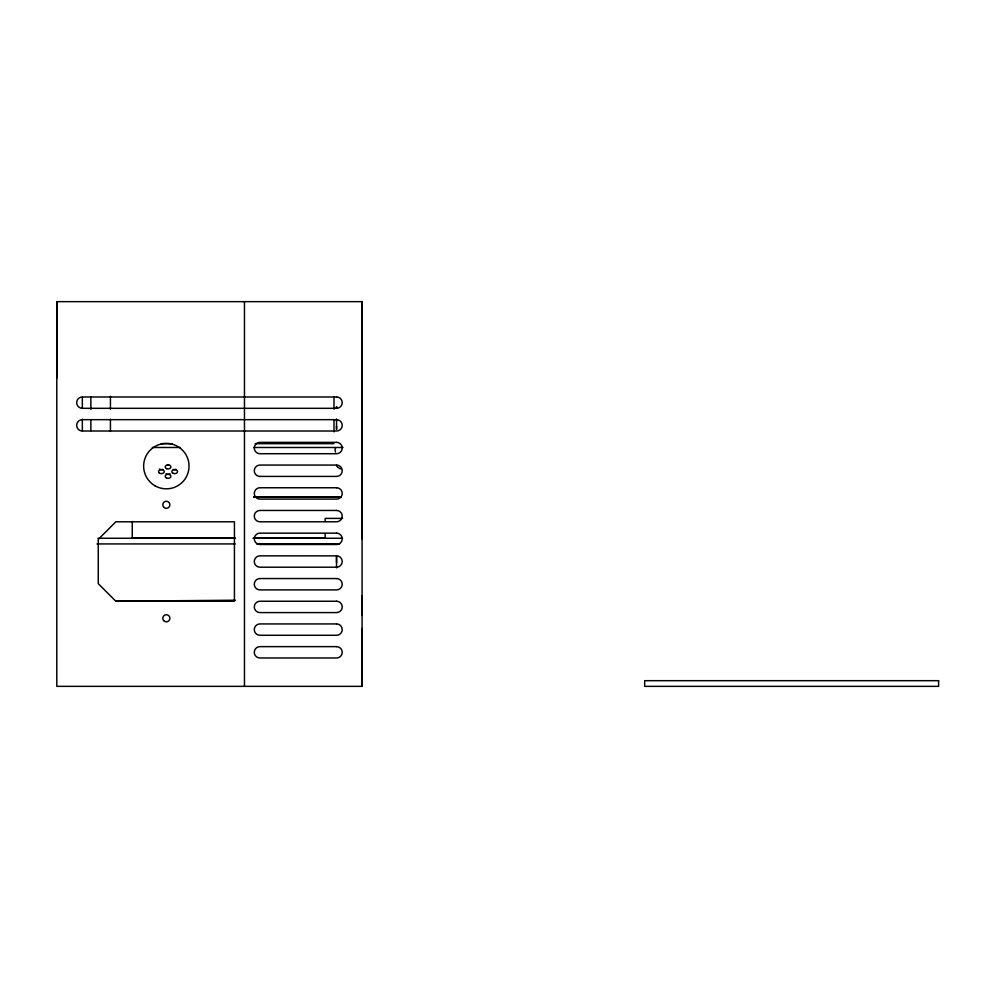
<?xml version="1.0" encoding="UTF-8"?>
<svg xmlns="http://www.w3.org/2000/svg" width="988" height="988" viewBox="0 0 988 988"><rect width="100%" height="100%" fill="white"/><g stroke="black" fill="none" stroke-linecap="round" stroke-linejoin="round"><path stroke-width="1.48" d="M56.798 378.243L56.798 301.649L362.077 301.649L362.077 686.351L56.798 686.351L56.798 301.649M336.538 567.865L336.538 555.874L259.968 555.849A5.669 5.669 0 0 0 254.287 561.517A5.669 5.669 0 0 0 259.968 567.198L336.55 567.198A5.669 5.669 0 0 0 342.219 561.517A5.669 5.669 0 0 0 336.55 555.849L336.538 556.009M336.538 419.011L336.538 429.335L336.538 426.013M362.077 686.351L362.077 628.516M362.077 615.425L362.077 595.9M362.077 538.831L362.077 301.649M115.843 601.247L234.428 601.247L234.428 521.8L115.843 521.8L98.257 539.399L98.257 583.649L115.843 601.247L235.28 600.21M362.04 480.094L362.077 536.608M161.266 443.674L172.06 443.674M255.225 443.674L333.993 443.674M152.3 447.49L179.952 447.49M253.607 447.49L343.021 447.49M253.669 497.038L341.082 497.038L253.669 496.976M342.626 518.404L325.163 518.404L325.163 521.454M97.948 538.262L235.255 538.262M252.99 538.262L342.614 538.262M96.948 543.931L235.255 543.931M256.732 543.931L339.502 543.931M131.886 538.114L235.206 538.176M253.669 538.188L325.731 538.238M362.04 510.71L362.053 512.463M362.053 438.796L362.077 473.758M336.538 419.974L336.538 420.789M336.538 556.899L336.538 562.777M333.993 396.843L333.993 409.193M333.993 419.665L333.993 431.842M325.163 533.681L325.163 538.262M244.468 301.649L244.468 686.351M132.244 521.454L132.244 538.262M110.434 396.312L110.434 409.193M110.434 419.233L110.434 431.46M90.859 397.065L90.859 409.291M90.859 419.986L90.859 430.682M82.337 397.164L82.337 407.859M82.337 419.171L82.337 430.892M335.512 452.084A11.35 8.027 0 0 1 335.512 447.935M340.798 469.004A11.35 8.027 0 0 1 336.649 466.064M170.059 473.734A2.841 2.001 0 0 1 166.046 473.734M162.835 469.362A2.841 2.001 0 0 1 159.401 469.041M168.787 464.866A2.841 2.001 0 0 1 167.318 464.866M176.111 469.362A2.841 2.001 0 0 1 173.271 469.362M336.538 406.636L336.538 408.155L336.538 406.636M336.55 396.978L82.337 396.978A5.669 5.669 0 0 0 76.669 402.647A5.669 5.669 0 0 0 82.337 408.316L336.55 408.316A5.669 5.669 0 0 0 342.219 402.647A5.669 5.669 0 0 0 336.55 396.978M336.55 419.665L82.337 419.665A5.669 5.669 0 0 0 76.669 425.346A5.669 5.669 0 0 0 82.337 431.015L336.55 431.015A5.669 5.669 0 0 0 342.219 425.346A5.669 5.669 0 0 0 336.55 419.665M336.55 442.365L259.968 442.365A5.669 5.669 0 0 0 254.287 448.046A5.669 5.669 0 0 0 259.968 453.714L336.55 453.714A5.669 5.669 0 0 0 342.219 448.046A5.669 5.669 0 0 0 336.55 442.365M336.55 465.064L259.968 465.064A5.669 5.669 0 0 0 254.287 470.733A5.669 5.669 0 0 0 259.968 476.414L336.55 476.414A5.669 5.669 0 0 0 342.219 470.733A5.669 5.669 0 0 0 336.55 465.064M336.55 487.763L259.968 487.763A5.669 5.669 0 0 0 254.287 493.432A5.669 5.669 0 0 0 259.968 499.113L336.55 499.113A5.669 5.669 0 0 0 342.219 493.432A5.669 5.669 0 0 0 336.55 487.763M336.55 510.45L259.968 510.45A5.669 5.669 0 0 0 254.287 516.131A5.669 5.669 0 0 0 259.968 521.8L336.55 521.8A5.669 5.669 0 0 0 342.219 516.131A5.669 5.669 0 0 0 336.55 510.45M336.55 533.149L259.968 533.149A5.669 5.669 0 0 0 254.287 538.831A5.669 5.669 0 0 0 259.968 544.499L336.55 544.499A5.669 5.669 0 0 0 342.219 538.831A5.669 5.669 0 0 0 336.55 533.149M336.55 578.548L259.968 578.548A5.669 5.669 0 0 0 254.287 584.217A5.669 5.669 0 0 0 259.968 589.898L336.55 589.898A5.669 5.669 0 0 0 342.219 584.217A5.669 5.669 0 0 0 336.55 578.548M336.55 601.247L259.968 601.247A5.669 5.669 0 0 0 254.287 606.916A5.669 5.669 0 0 0 259.968 612.585L336.55 612.585A5.669 5.669 0 0 0 342.219 606.916A5.669 5.669 0 0 0 336.55 601.247M336.55 623.934L259.968 623.934A5.669 5.669 0 0 0 254.287 629.615A5.669 5.669 0 0 0 259.968 635.284L336.55 635.284A5.669 5.669 0 0 0 342.219 629.615A5.669 5.669 0 0 0 336.55 623.934M336.55 646.634L259.968 646.634A5.669 5.669 0 0 0 254.287 652.315A5.669 5.669 0 0 0 259.968 657.983L336.55 657.983A5.669 5.669 0 0 0 342.219 652.315A5.669 5.669 0 0 0 336.55 646.634M938.6 680.683L644.67 680.683L644.67 686.351L938.6 686.351L938.6 680.683M159.401 473.054A2.841 2.001 0 0 0 164.156 472.153A2.841 2.001 0 0 0 160.674 469.695A2.841 2.001 0 0 0 159.401 473.054M166.626 468.67A2.841 2.001 0 0 0 170.887 466.941A2.841 2.001 0 0 0 166.626 465.2A2.841 2.001 0 0 0 166.626 468.67M173.271 473.376A2.841 2.001 0 0 0 177.531 471.634A2.841 2.001 0 0 0 173.271 469.893A2.841 2.001 0 0 0 173.271 473.376M166.626 478.069A2.841 2.001 0 0 0 170.887 476.327A2.841 2.001 0 0 0 166.626 474.586A2.841 2.001 0 0 0 166.626 478.069M154.993 485.787A22.699 22.699 0 0 0 189.041 466.126A22.699 22.699 0 0 0 154.993 446.465A22.699 22.699 0 0 0 154.993 485.787M163.835 507.289A3.544 3.544 0 0 0 169.763 505.695A3.544 3.544 0 0 0 165.428 501.361A3.544 3.544 0 0 0 163.835 507.289M164.564 621.341A3.544 3.544 0 0 0 169.887 618.266A3.544 3.544 0 0 0 164.564 615.191A3.544 3.544 0 0 0 164.564 621.341"/></g></svg>
